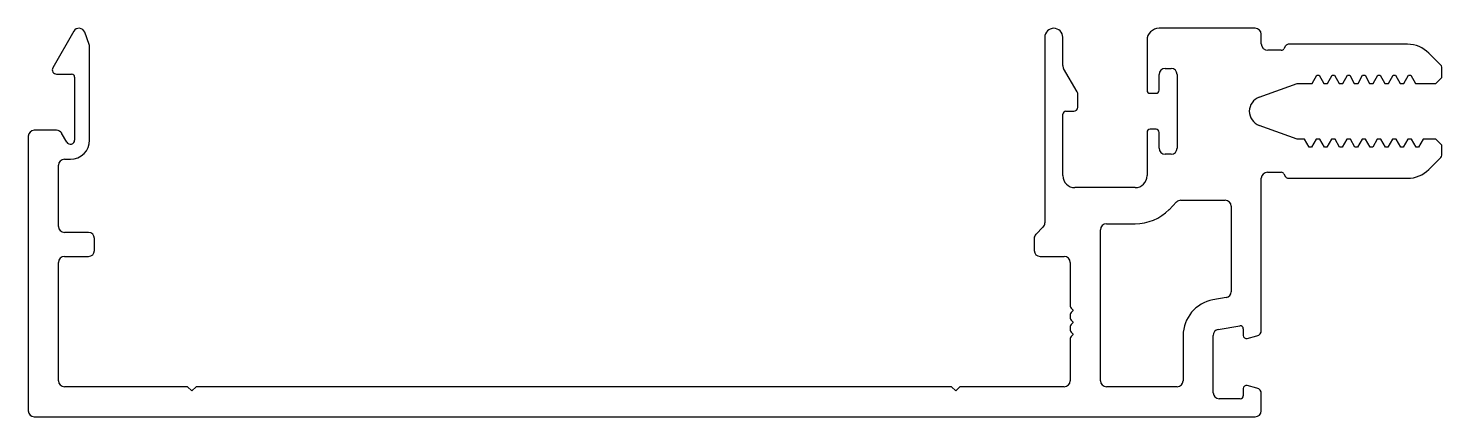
# Model space of a CAD drawing. Extents: x -45 to 72, y 5 to 37.
import ezdxf

# ---------------------------------------------------------------- set-up
doc = ezdxf.new("R2010")
doc.units = 0
doc.layers.get('0').update_dxf_attribs({"linetype": 'CONTINUOUS'})

msp = doc.modelspace()

# ---------------------------------------------------------------- linework, layer by layer
at = {"linetype": 'CONTINUOUS'}
for p, q in [((-41.22, 37.05), (-42.98, 34.02)), ((-39.94, 35.94), (-40.32, 36.97)), ((39.49, 36.55), (39.49, 21.12)), ((40.99, 34.2), (40.99, 36.55)), ((56.99, 37.3), (48.99, 37.3)), ((57.49, 36.02), (57.49, 36.8)), ((-39.91, 28), (-39.91, 35.77)), ((47.99, 36.3), (47.99, 32.15)), ((59.15, 35.47), (58.04, 35.47)), ((59.51, 35.85), (59.37, 35.6)), ((69.65, 35.97), (59.73, 35.97)), ((72.41, 34.24), (71.42, 35.24)), ((-42.67, 33.49), (-41.41, 33.49)), ((-41.16, 33.24), (-41.16, 28.01)), ((42.17, 32.02), (41.05, 33.95)), ((48.99, 32.15), (48.99, 33.47)), ((49.49, 33.97), (49.99, 33.97)), ((50.49, 33.47), (50.49, 27.33)), ((61.72, 32.72), (62.1, 33.39)), ((62.1, 33.39), (62.3, 33.39)), ((62.3, 33.39), (62.68, 32.72)), ((62.99, 32.72), (63.37, 33.39)), ((63.37, 33.39), (63.57, 33.39)), ((63.57, 33.39), (63.95, 32.72)), ((64.26, 32.72), (64.64, 33.39)), ((64.64, 33.39), (64.84, 33.39)), ((64.84, 33.39), (65.22, 32.72)), ((65.53, 32.72), (65.91, 33.39)), ((65.91, 33.39), (66.11, 33.39)), ((66.11, 33.39), (66.49, 32.72)), ((66.8, 32.72), (67.18, 33.39)), ((67.18, 33.39), (67.38, 33.39)), ((67.38, 33.39), (67.76, 32.72)), ((68.07, 32.72), (68.45, 33.39)), ((68.45, 33.39), (68.65, 33.39)), ((68.65, 33.39), (69.03, 32.72)), ((69.34, 32.72), (69.72, 33.39)), ((69.72, 33.39), (69.92, 33.39)), ((69.92, 33.39), (70.3, 32.72)), ((71.99, 32.72), (72.49, 33.22)), ((72.49, 33.22), (72.49, 34.07)), ((42.24, 30.75), (42.24, 31.77)), ((48.24, 31.9), (48.74, 31.9)), ((57.31, 31.58), (60.46, 32.72)), ((60.46, 32.72), (61.72, 32.72)), ((62.68, 32.72), (62.99, 32.72)), ((63.95, 32.72), (64.26, 32.72)), ((65.22, 32.72), (65.53, 32.72)), ((66.49, 32.72), (66.8, 32.72)), ((67.76, 32.72), (68.07, 32.72)), ((69.03, 32.72), (69.34, 32.72)), ((70.3, 32.72), (71.99, 32.72)), ((40.99, 25.05), (40.99, 30.15)), ((41.24, 30.4), (41.89, 30.4)), ((-45.01, 28.32), (-45.01, 5.5)), ((-42.67, 28.82), (-44.51, 28.82)), ((-41.82, 27.83), (-42.24, 28.57)), ((47.99, 28.65), (47.99, 25.05)), ((48.74, 28.9), (48.24, 28.9)), ((48.99, 27.33), (48.99, 28.65)), ((60.46, 28.08), (57.31, 29.23)), ((61.08, 28.08), (60.46, 28.08)), ((61.46, 27.42), (61.08, 28.08)), ((61.67, 27.42), (61.46, 27.42)), ((62.05, 28.08), (61.67, 27.42)), ((62.35, 28.08), (62.05, 28.08)), ((62.73, 27.42), (62.35, 28.08)), ((62.94, 27.42), (62.73, 27.42)), ((63.32, 28.08), (62.94, 27.42)), ((63.62, 28.08), (63.32, 28.08)), ((64, 27.42), (63.62, 28.08)), ((64.21, 27.42), (64, 27.42)), ((64.59, 28.08), (64.21, 27.42)), ((64.89, 28.08), (64.59, 28.08)), ((65.27, 27.42), (64.89, 28.08)), ((65.48, 27.42), (65.27, 27.42)), ((65.86, 28.08), (65.48, 27.42)), ((66.16, 28.08), (65.86, 28.08)), ((66.54, 27.42), (66.16, 28.08)), ((66.75, 27.42), (66.54, 27.42)), ((67.13, 28.08), (66.75, 27.42)), ((67.43, 28.08), (67.13, 28.08)), ((67.81, 27.42), (67.43, 28.08)), ((68.02, 27.42), (67.81, 27.42)), ((68.4, 28.08), (68.02, 27.42)), ((68.7, 28.08), (68.4, 28.08)), ((69.08, 27.42), (68.7, 28.08)), ((69.29, 27.42), (69.08, 27.42)), ((69.67, 28.08), (69.29, 27.42)), ((69.97, 28.08), (69.67, 28.08)), ((70.35, 27.42), (69.97, 28.08)), ((70.56, 27.42), (70.35, 27.42)), ((70.94, 28.08), (70.56, 27.42)), ((71.99, 28.08), (70.94, 28.08)), ((72.49, 27.58), (71.99, 28.08)), ((72.49, 26.74), (72.49, 27.58)), ((-42.51, 20.83), (-42.51, 25.91)), ((-42.01, 26.41), (-41.51, 26.41)), ((49.99, 26.83), (49.49, 26.83)), ((71.42, 25.57), (72.41, 26.56)), ((57.49, 12.21), (57.49, 24.83)), ((57.99, 25.33), (59.15, 25.33)), ((59.37, 25.21), (59.51, 24.96)), ((59.73, 24.83), (69.65, 24.83)), ((46.99, 24.05), (41.99, 24.05)), ((-40.01, 20.33), (-42.01, 20.33)), ((39.34, 20.76), (38.76, 20.18)), ((-39.51, 18.83), (-39.51, 19.83)), ((38.61, 19.83), (38.61, 18.83)), ((-42.51, 8), (-42.51, 17.83)), ((-42.01, 18.33), (-40.01, 18.33)), ((39.11, 18.33), (41.11, 18.33)), ((41.61, 17.83), (41.6, 14.96)), ((41.6, 14.96), (41.6, 14.21)), ((41.6, 13.5), (41.6, 13.21)), ((41.68, 14.03), (41.85, 13.86)), ((41.85, 13.85), (41.68, 13.68)), ((41.68, 13.03), (41.85, 12.86)), ((41.6, 12.5), (41.6, 12.21)), ((41.85, 12.85), (41.68, 12.68)), ((41.68, 12.03), (41.85, 11.86)), ((41.85, 11.85), (41.68, 11.68)), ((53.49, 7), (53.49, 11.76)), ((53.9, 12.25), (55.69, 12.56)), ((55.99, 12.32), (55.99, 11.75)), ((41.6, 11.5), (41.6, 10.75)), ((41.6, 10.75), (41.61, 8)), ((56.3, 11.51), (57.12, 11.73)), ((-31.77, 7.5), (-42.01, 7.5)), ((-31.41, 7.15), (-31.77, 7.5)), ((-31.06, 7.5), (-31.41, 7.15)), ((31.73, 7.5), (-31.06, 7.5)), ((32.09, 7.15), (31.73, 7.5)), ((32.44, 7.5), (32.09, 7.15)), ((41.11, 7.5), (32.44, 7.5)), ((55.99, 7.36), (55.99, 6.75)), ((57.12, 7.38), (56.3, 7.6)), ((55.74, 6.5), (53.99, 6.5)), ((57.49, 5.5), (57.49, 6.9)), ((-44.51, 5), (56.99, 5))]:
    msp.add_line(p, q, dxfattribs=at)
for p, q in [((49.82, 22.22), (50.45, 22.86)), ((50.8, 23), (54.49, 23)), ((54.99, 22.5), (54.99, 15.4)), ((44.11, 8), (44.11, 20.55)), ((44.61, 21.05), (46.99, 21.05)), ((54.57, 14.91), (53.47, 14.71)), ((50.99, 11.76), (50.99, 8)), ((50.49, 7.5), (44.61, 7.5))]:
    msp.add_line(p, q)
for centre, radius, start, end in [((-40.79, 36.8), 0.5, 20, 150), ((40.24, 36.55), 0.75, 0, 180), ((48.99, 36.3), 1, 90, 180), ((56.99, 36.8), 0.5, 0, 90), ((-40.41, 35.77), 0.5, 359.9949, 20), ((58.04, 36.02), 0.55, 180, 270), ((59.15, 35.72), 0.25, 270, 330), ((59.73, 35.72), 0.25, 90, 150), ((69.65, 33.47), 2.5, 45, 90), ((41.49, 34.2), 0.5, 180, 210), ((72.24, 34.07), 0.25, 0, 45), ((-42.67, 33.84), 0.35, 150, 270), ((-41.41, 33.24), 0.25, 0, 90), ((49.49, 33.47), 0.5, 90, 180), ((49.99, 33.47), 0.5, 0, 90), ((41.74, 31.77), 0.5, 360, 30), ((48.24, 32.15), 0.25, 180, 270), ((48.74, 32.15), 0.25, 270, 360), ((41.89, 30.75), 0.35, 270, 0), ((57.74, 30.4), 1.25, 110, 250), ((41.24, 30.15), 0.25, 90, 180), ((-44.51, 28.32), 0.5, 90, 180), ((-42.67, 28.32), 0.5, 30, 90), ((48.24, 28.65), 0.25, 90, 180), ((48.74, 28.65), 0.25, 0, 90), ((-41.51, 28.01), 0.35, 210, 0), ((-41.51, 28.01), 1.6, 270, 359.9949), ((49.49, 27.33), 0.5, 180, 270), ((49.99, 27.33), 0.5, 270, 0), ((-42.01, 25.91), 0.5, 90, 180), ((72.24, 26.74), 0.25, 315, 360), ((41.99, 25.05), 1, 180, 270), ((46.99, 25.05), 1, 270, 0), ((57.99, 24.83), 0.5, 90, 180), ((59.15, 25.08), 0.25, 30, 90), ((59.73, 25.08), 0.25, 210, 270), ((69.65, 27.33), 2.5, 270, 315), ((-42.01, 20.83), 0.5, 180, 270), ((-40.01, 19.83), 0.5, 0, 90), ((39.11, 19.83), 0.5, 135, 180), ((38.99, 21.12), 0.5, 315, 360), ((-40.01, 18.83), 0.5, 270, 360), ((39.11, 18.83), 0.5, 180, 270), ((-42.01, 17.83), 0.5, 90, 180), ((41.11, 17.83), 0.5, 0, 90), ((41.85, 14.21), 0.25, 180, 225), ((41.85, 13.5), 0.25, 135, 180), ((41.85, 13.21), 0.25, 180, 225), ((41.84, 13.85), 0.008, 315, 45), ((41.85, 12.5), 0.25, 135, 180), ((41.85, 12.21), 0.25, 180, 225), ((41.84, 12.85), 0.008, 315, 45), ((41.84, 11.85), 0.008, 315, 45), ((53.99, 11.76), 0.5, 100, 180), ((55.74, 12.32), 0.25, 360, 100), ((56.99, 12.21), 0.5, 285, 360), ((41.85, 11.5), 0.25, 135, 180), ((56.24, 11.75), 0.25, 180, 285), ((-42.01, 8), 0.5, 180, 270), ((41.11, 8), 0.5, 270, 0), ((56.24, 7.36), 0.25, 75, 180), ((56.99, 6.9), 0.5, 0, 75), ((53.99, 7), 0.5, 180, 270), ((55.74, 6.75), 0.25, 270, 360), ((-44.51, 5.5), 0.5, 180, 270), ((56.99, 5.5), 0.5, 270, 0)]:
    msp.add_arc(centre, radius, start, end, dxfattribs=at)
for centre, radius, start, end in [((50.8, 22.5), 0.5, 90, 135), ((54.49, 22.5), 0.5, 0, 90), ((46.99, 25.05), 4, 270, 315), ((44.61, 20.55), 0.5, 90, 180), ((54.49, 15.4), 0.5, 280, 0), ((53.99, 11.76), 3, 100, 180), ((44.61, 8), 0.5, 180, 270), ((50.49, 8), 0.5, 270, 0)]:
    msp.add_arc(centre, radius, start, end)

doc.saveas('drawing.dxf')
